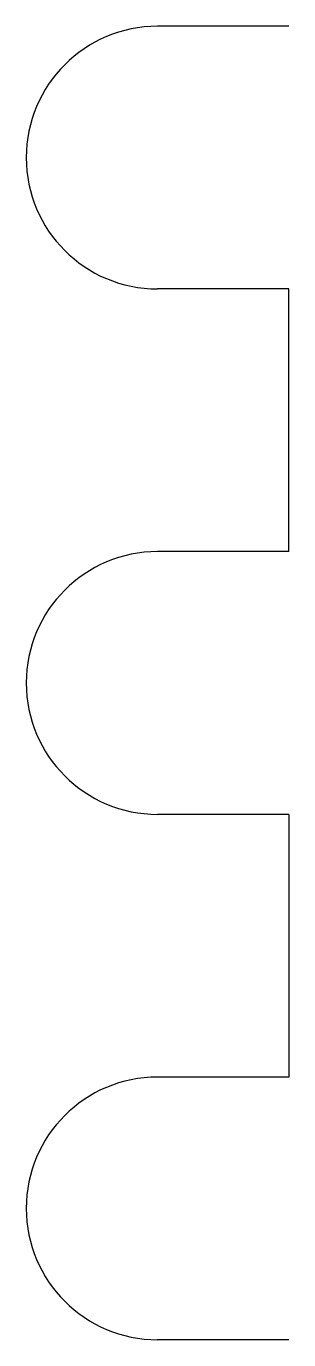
# Model space of a CAD drawing. Extents: x 1157 to 2562, y 931 to 1205.
# Drawn here: x 2561.15 to 2562.15, y 1200.04 to 1205.04 of the extents above.
import ezdxf

# ---------------------------------------------------------------- set-up
doc = ezdxf.new("R2010")
doc.units = 0
doc.layers.get('0').update_dxf_attribs({"linetype": 'CONTINUOUS'})

msp = doc.modelspace()

# ---------------------------------------------------------------- linework, layer by layer
at = {"color": 5}
for p, q in [((2562.1512, 1205.0402), (2561.6512, 1205.0402)), ((2562.1512, 1204.0402), (2561.6512, 1204.0402)), ((2562.1512, 1203.0402), (2562.1512, 1204.0402)), ((2562.1512, 1203.0402), (2561.6512, 1203.0402)), ((2562.1512, 1202.0402), (2561.6512, 1202.0402)), ((2562.1512, 1202.0402), (2562.1512, 1201.0402)), ((2562.1512, 1201.0402), (2561.6512, 1201.0402)), ((2562.1512, 1200.0402), (2561.6512, 1200.0402))]:
    msp.add_line(p, q, dxfattribs=at)
for centre in [(2561.6512, 1204.5402), (2561.6512, 1202.5402), (2561.6512, 1200.5402)]:
    msp.add_arc(centre, 0.5, 90, 270, dxfattribs=at)

doc.saveas('drawing.dxf')
